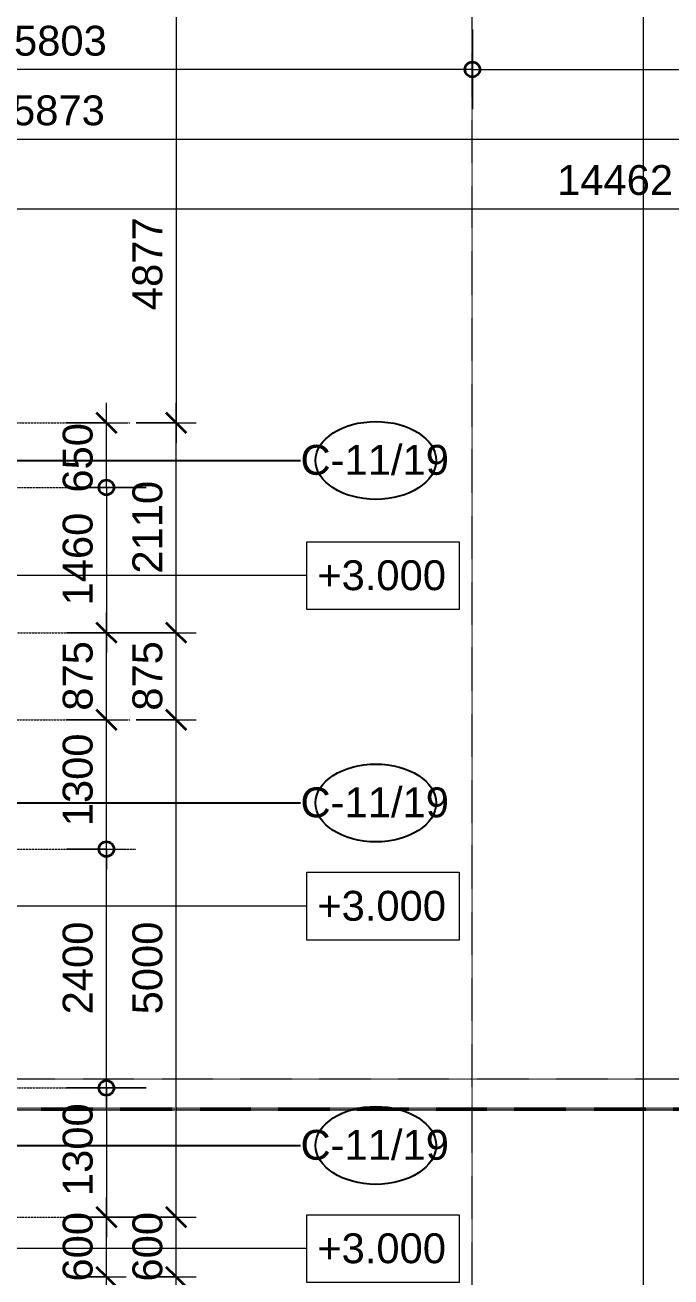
# Model space of a CAD drawing. Header units: millimetres. Extents: x -712454 to -640739, y -26917 to 7174.
# Drawn here: x -658534 to -652048, y -17783 to -5201 of the extents above; entities that cross this region are included whole.
import ezdxf

# ---------------------------------------------------------------- set-up
doc = ezdxf.new("R2010")
doc.units = ezdxf.units.MM
for name, pattern in [('DPA_Grid _ Level 100', [10, 5.5, -1.6, 1.3, -1.6]), ('DPA_Hidden 100', [7.2, 4.7, -2.5]), ('DPA_Hidden 50', [3, 2, -1])]:
    doc.linetypes.add(name, pattern=pattern)
for name, color, linetype, lineweight in [('A-ANNO-DIMS', 1, 'Continuous', 9), ('A-ANNO-DIMS-100', 1, 'Continuous', 9), ('A-ANNO-NOTE', 3, 'Continuous', 25), ('A-DETL', 1, 'Continuous', 70), ('G-ANNO-SECL', 3, 'Continuous', 9), ('G-ANNO-TEXT', 3, 'Continuous', 9), ('S-GRID', 251, 'Continuous', 9)]:
    doc.layers.add(name, color=color, linetype=linetype, lineweight=lineweight)
doc.styles.add('Arial_2', font='arial.ttf', dxfattribs={"height": 300})
doc.dimstyles.new('DPA-DIM-3_0_C-C', dxfattribs={"dimscale": 304.8, "dimtxt": 306.07782, "dimasz": 0.492126, "dimexe": 0.656168, "dimexo": 0.0625, "dimgap": 0.164042, "dimtad": 1, "dimdec": 0, "dimzin": 0, "dimdsep": 46, "dimtxsty": 'Arial_2', "dimblk1": 'DOTBLANK', "dimblk2": 'DOTBLANK', "dimsah": 1, "dimcen": 0.09, "dimdle": 0.656168, "dimadec": 8, "dimazin": 0, "dimtfac": 1, "dimtdec": 4, "dimtix": 1, "dimtmove": 0, "dimatfit": 3, "dimfxl": 1.312336, "dimfxlon": 1, "dimtvp": 1, "dimtolj": 1, "dimtzin": 0, "dimarcsym": 2})
doc.dimstyles.new('DPA-DIM-3_0_C-T', dxfattribs={"dimscale": 304.8, "dimtxt": 306.07782, "dimasz": 0.492126, "dimexe": 0.656168, "dimexo": 0.0625, "dimgap": 0.164042, "dimtad": 0, "dimjust": 2, "dimdec": 0, "dimzin": 0, "dimdsep": 46, "dimtxsty": 'Arial_2', "dimblk1": 'DOTBLANK', "dimblk2": 'OBLIQUE', "dimsah": 1, "dimcen": 0.09, "dimdle": 0.656168, "dimadec": 8, "dimazin": 0, "dimtfac": 1, "dimtdec": 4, "dimtix": 1, "dimtmove": 2, "dimatfit": 3, "dimfxl": 1.312336, "dimfxlon": 1, "dimtvp": 1, "dimtolj": 1, "dimtzin": 0, "dimarcsym": 2})
doc.dimstyles.new('DPA-DIM-3_0_T-T', dxfattribs={"dimscale": 304.8, "dimtxt": 306.07782, "dimasz": 0.656168, "dimexe": 0.656168, "dimexo": 0.0625, "dimgap": 0.164042, "dimtad": 1, "dimdec": 0, "dimzin": 0, "dimdsep": 46, "dimtxsty": 'Arial_2', "dimblk1": 'OBLIQUE', "dimblk2": 'OBLIQUE', "dimsah": 1, "dimcen": 0.09, "dimdle": 0.656168, "dimadec": 8, "dimazin": 0, "dimtfac": 1, "dimtdec": 4, "dimtix": 1, "dimtmove": 0, "dimatfit": 3, "dimfxl": 1.312336, "dimfxlon": 1, "dimtvp": 1, "dimtolj": 1, "dimtzin": 0, "dimarcsym": 2})

# ---------------------------------------------------------------- blocks, each defined once
blk = doc.blocks.new('DIMBLOCK36-4213-01 ENLARGED ENTRANCE 3 GROUND LEVEL - REFLECTED CEILING PLAN')
at = {"layer": 'A-ANNO-DIMS-100'}
for p, q in [((-657717, -16083), (-657717, -13283)), ((-658117, -13483), (-657517, -13483)), ((-657717, -13483), (-658117, -13483)), ((-658117, -15883), (-657517, -15883)), ((-657717, -15883), (-658117, -15883))]:
    blk.add_line(p, q, dxfattribs=at)
at = {"layer": 'A-ANNO-DIMS-100', "lineweight": 35}
for centre in [(-657717, -13483), (-657717, -15883)]:
    blk.add_circle(centre, 75, dxfattribs=at)
at = {"layer": 'A-ANNO-DIMS-100', "color": 0, "insert": (-658156, -15144), "char_height": 300, "width": 1107.53, "attachment_point": 1, "rotation": 90, "line_spacing_factor": 0.941778, "style": 'Arial_2'}
blk.add_mtext('2400', dxfattribs=at)
blk = doc.blocks.new('_DotBlank')
at = {"color": 0, "linetype": 'ByBlock', "lineweight": -2}
blk.add_line((-0.5, 0), (-1, 0), dxfattribs=at)
blk.add_circle((0, 0), 0.5, dxfattribs=at)
blk = doc.blocks.new('DIMBLOCK45-4213-01 ENLARGED ENTRANCE 3 GROUND LEVEL - REFLECTED CEILING PLAN')
at = {"layer": 'A-ANNO-DIMS-100'}
for p, q in [((-658117, -9848), (-657517, -9848)), ((-657717, -9848), (-658117, -9848)), ((-657717, -9848), (-658117, -9848)), ((-657717, -9848), (-657717, -10048)), ((-657717, -9848), (-657517, -9848))]:
    blk.add_line(p, q, dxfattribs=at)
at = {"layer": 'A-ANNO-DIMS-100', "lineweight": 35}
blk.add_circle((-657717, -9848), 75, dxfattribs=at)
blk = doc.blocks.new('_None')
blk = doc.blocks.new('_Oblique')
at = {"color": 0, "linetype": 'ByBlock', "lineweight": -2}
blk.add_line((-0.5, -0.5), (0.5, 0.5), dxfattribs=at)
blk = doc.blocks.new('DIMBLOCK46-4213-01 ENLARGED ENTRANCE 3 GROUND LEVEL - REFLECTED CEILING PLAN')
at = {"layer": 'A-ANNO-DIMS-100'}
for p, q in [((-657717, -9848), (-657717, -8998)), ((-658117, -9198), (-657517, -9198)), ((-657717, -9198), (-658117, -9198)), ((-658117, -9848), (-657517, -9848)), ((-657717, -9848), (-658117, -9848))]:
    blk.add_line(p, q, dxfattribs=at)
at = {"layer": 'A-ANNO-DIMS-100', "lineweight": 35}
for q in [(-657817, -9098), (-657617, -9298)]:
    blk.add_line((-657717, -9198), q, dxfattribs=at)
at = {"layer": 'A-ANNO-DIMS-100', "color": 0, "insert": (-658156, -9900), "char_height": 300, "width": 830.65, "attachment_point": 1, "rotation": 90, "line_spacing_factor": 0.941778, "style": 'Arial_2'}
blk.add_mtext('650', dxfattribs=at)
blk = doc.blocks.new('DIMBLOCK47-4213-01 ENLARGED ENTRANCE 3 GROUND LEVEL - REFLECTED CEILING PLAN')
at = {"layer": 'A-ANNO-DIMS-100'}
for p, q in [((-658117, -13483), (-657517, -13483)), ((-657717, -13483), (-658117, -13483)), ((-657717, -13483), (-658117, -13483)), ((-657717, -13483), (-657717, -13683)), ((-657717, -13483), (-657517, -13483))]:
    blk.add_line(p, q, dxfattribs=at)
at = {"layer": 'A-ANNO-DIMS-100', "lineweight": 35}
blk.add_circle((-657717, -13483), 75, dxfattribs=at)
blk = doc.blocks.new('DIMBLOCK48-4213-01 ENLARGED ENTRANCE 3 GROUND LEVEL - REFLECTED CEILING PLAN')
at = {"layer": 'A-ANNO-DIMS-100'}
for p, q in [((-657717, -13483), (-657717, -11983)), ((-658117, -12183), (-657517, -12183)), ((-657717, -12183), (-658117, -12183)), ((-658117, -13483), (-657517, -13483)), ((-657717, -13483), (-658117, -13483))]:
    blk.add_line(p, q, dxfattribs=at)
at = {"layer": 'A-ANNO-DIMS-100', "lineweight": 35}
for q in [(-657817, -12083), (-657617, -12283)]:
    blk.add_line((-657717, -12183), q, dxfattribs=at)
at = {"layer": 'A-ANNO-DIMS-100', "color": 0, "insert": (-658156, -13253), "char_height": 300, "width": 1107.53, "attachment_point": 1, "rotation": 90, "line_spacing_factor": 0.941778, "style": 'Arial_2'}
blk.add_mtext('1300', dxfattribs=at)
blk = doc.blocks.new('DIMBLOCK49-4213-01 ENLARGED ENTRANCE 3 GROUND LEVEL - REFLECTED CEILING PLAN')
at = {"layer": 'A-ANNO-DIMS-100'}
for p, q in [((-657717, -15883), (-657717, -15683)), ((-657317, -15883), (-657917, -15883)), ((-657717, -15883), (-657917, -15883)), ((-657717, -15883), (-657317, -15883)), ((-657717, -15883), (-657317, -15883))]:
    blk.add_line(p, q, dxfattribs=at)
at = {"layer": 'A-ANNO-DIMS-100', "lineweight": 35}
blk.add_circle((-657717, -15883), 75, dxfattribs=at)
blk = doc.blocks.new('DIMBLOCK50-4213-01 ENLARGED ENTRANCE 3 GROUND LEVEL - REFLECTED CEILING PLAN')
at = {"layer": 'A-ANNO-DIMS-100'}
for p, q in [((-657317, -15883), (-657917, -15883)), ((-657717, -15883), (-657717, -17383)), ((-657717, -15883), (-657317, -15883)), ((-657317, -17183), (-657917, -17183)), ((-657717, -17183), (-657317, -17183))]:
    blk.add_line(p, q, dxfattribs=at)
at = {"layer": 'A-ANNO-DIMS-100', "lineweight": 35}
for q in [(-657817, -17083), (-657617, -17283)]:
    blk.add_line((-657717, -17183), q, dxfattribs=at)
at = {"layer": 'A-ANNO-DIMS-100', "color": 0, "insert": (-658156, -16970), "char_height": 300, "width": 1107.53, "attachment_point": 1, "rotation": 90, "line_spacing_factor": 0.941778, "style": 'Arial_2'}
blk.add_mtext('1300', dxfattribs=at)
blk = doc.blocks.new('DIMBLOCK52-4213-01 ENLARGED ENTRANCE 3 GROUND LEVEL - REFLECTED CEILING PLAN')
at = {"layer": 'A-ANNO-DIMS-100'}
for p, q in [((-657717, -18883), (-657717, -17583)), ((-658117, -17783), (-657517, -17783)), ((-657717, -17783), (-658117, -17783)), ((-658117, -18883), (-657517, -18883)), ((-657717, -18883), (-658117, -18883))]:
    blk.add_line(p, q, dxfattribs=at)
at = {"layer": 'A-ANNO-DIMS-100', "lineweight": 35}
for q in [(-657817, -17683), (-657617, -17883)]:
    blk.add_line((-657717, -17783), q, dxfattribs=at)
at = {"layer": 'A-ANNO-DIMS-100', "color": 0, "insert": (-658156, -18902), "char_height": 300, "width": 1107.53, "attachment_point": 1, "rotation": 90, "line_spacing_factor": 0.941778, "style": 'Arial_2'}
blk.add_mtext('1100', dxfattribs=at)
blk = doc.blocks.new('DIMBLOCK55-4213-01 ENLARGED ENTRANCE 3 GROUND LEVEL - REFLECTED CEILING PLAN')
at = {"layer": 'A-ANNO-DIMS-100'}
for p, q in [((-657717, -9848), (-657717, -9648)), ((-657317, -9848), (-657917, -9848)), ((-657717, -9848), (-657917, -9848)), ((-657717, -9848), (-657317, -9848)), ((-657717, -9848), (-657317, -9848))]:
    blk.add_line(p, q, dxfattribs=at)
at = {"layer": 'A-ANNO-DIMS-100', "lineweight": 35}
blk.add_circle((-657717, -9848), 75, dxfattribs=at)
blk = doc.blocks.new('DIMBLOCK56-4213-01 ENLARGED ENTRANCE 3 GROUND LEVEL - REFLECTED CEILING PLAN')
at = {"layer": 'A-ANNO-DIMS-100'}
for p, q in [((-657317, -9848), (-657917, -9848)), ((-657717, -9848), (-657717, -11508)), ((-657717, -9848), (-657317, -9848)), ((-657317, -11308), (-657917, -11308)), ((-657717, -11308), (-657317, -11308))]:
    blk.add_line(p, q, dxfattribs=at)
at = {"layer": 'A-ANNO-DIMS-100', "lineweight": 35}
for q in [(-657817, -11208), (-657617, -11408)]:
    blk.add_line((-657717, -11308), q, dxfattribs=at)
at = {"layer": 'A-ANNO-DIMS-100', "color": 0, "insert": (-658156, -11034), "char_height": 300, "width": 1107.53, "attachment_point": 1, "rotation": 90, "line_spacing_factor": 0.941778, "style": 'Arial_2'}
blk.add_mtext('1460', dxfattribs=at)
blk = doc.blocks.new('DIMBLOCK57-4213-01 ENLARGED ENTRANCE 3 GROUND LEVEL - REFLECTED CEILING PLAN')
at = {"layer": 'A-ANNO-DIMS-100'}
for p, q in [((-657717, -12383), (-657717, -11108)), ((-658117, -11308), (-657517, -11308)), ((-657717, -11308), (-658117, -11308)), ((-658117, -12183), (-657517, -12183)), ((-657717, -12183), (-658117, -12183))]:
    blk.add_line(p, q, dxfattribs=at)
at = {"layer": 'A-ANNO-DIMS-100', "lineweight": 35}
for p, q in [((-657717, -11308), (-657817, -11208)), ((-657717, -11308), (-657617, -11408)), ((-657717, -12183), (-657817, -12083)), ((-657717, -12183), (-657617, -12283))]:
    blk.add_line(p, q, dxfattribs=at)
at = {"layer": 'A-ANNO-DIMS-100', "color": 0, "insert": (-658156, -12092), "char_height": 300, "width": 830.65, "attachment_point": 1, "rotation": 90, "line_spacing_factor": 0.941778, "style": 'Arial_2'}
blk.add_mtext('875', dxfattribs=at)
blk = doc.blocks.new('DIMBLOCK58-4213-01 ENLARGED ENTRANCE 3 GROUND LEVEL - REFLECTED CEILING PLAN')
at = {"layer": 'A-ANNO-DIMS-100'}
for p, q in [((-657717, -17983), (-657717, -16983)), ((-658117, -17183), (-657517, -17183)), ((-657717, -17183), (-658117, -17183)), ((-658117, -17783), (-657517, -17783)), ((-657717, -17783), (-658117, -17783))]:
    blk.add_line(p, q, dxfattribs=at)
at = {"layer": 'A-ANNO-DIMS-100', "lineweight": 35}
for p, q in [((-657717, -17183), (-657817, -17083)), ((-657717, -17183), (-657617, -17283)), ((-657717, -17783), (-657817, -17683)), ((-657717, -17783), (-657617, -17883))]:
    blk.add_line(p, q, dxfattribs=at)
at = {"layer": 'A-ANNO-DIMS-100', "color": 0, "insert": (-658156, -17829), "char_height": 300, "width": 830.65, "attachment_point": 1, "rotation": 90, "line_spacing_factor": 0.941778, "style": 'Arial_2'}
blk.add_mtext('600', dxfattribs=at)
blk = doc.blocks.new('Ceiling Tags - Ceiling Tags-9510765-4213-01 ENLARGED ENTRANCE 3 GROUND LEVEL - REFLECTED CEILING PLAN')
at = {"layer": 'A-ANNO-NOTE'}
blk.add_ellipse((0, 0), major_axis=(6.05, 0), ratio=0.646436, dxfattribs=at)
blk = doc.blocks.new('DIMBLOCK106-4213-01 ENLARGED ENTRANCE 3 GROUND LEVEL - REFLECTED CEILING PLAN')
at = {"layer": 'A-ANNO-DIMS-100'}
for p, q in [((-657017, -11508), (-657017, -8998)), ((-657417, -9198), (-656817, -9198)), ((-657017, -9198), (-657417, -9198)), ((-657417, -11308), (-656817, -11308)), ((-657017, -11308), (-657417, -11308))]:
    blk.add_line(p, q, dxfattribs=at)
at = {"layer": 'A-ANNO-DIMS-100', "lineweight": 35}
for p, q in [((-657017, -9198), (-657117, -9098)), ((-657017, -9198), (-656917, -9298)), ((-657017, -11308), (-657117, -11208)), ((-657017, -11308), (-656917, -11408))]:
    blk.add_line(p, q, dxfattribs=at)
at = {"layer": 'A-ANNO-DIMS-100', "color": 0, "insert": (-657456, -10714), "char_height": 300, "width": 1107.53, "attachment_point": 1, "rotation": 90, "line_spacing_factor": 0.941778, "style": 'Arial_2'}
blk.add_mtext('2110', dxfattribs=at)
blk = doc.blocks.new('DIMBLOCK107-4213-01 ENLARGED ENTRANCE 3 GROUND LEVEL - REFLECTED CEILING PLAN')
at = {"layer": 'A-ANNO-DIMS-100'}
for p, q in [((-657017, -12383), (-657017, -11108)), ((-657417, -11308), (-656817, -11308)), ((-657017, -11308), (-657417, -11308)), ((-657417, -12183), (-656817, -12183)), ((-657017, -12183), (-657417, -12183))]:
    blk.add_line(p, q, dxfattribs=at)
at = {"layer": 'A-ANNO-DIMS-100', "lineweight": 35}
for p, q in [((-657017, -11308), (-657117, -11208)), ((-657017, -11308), (-656917, -11408)), ((-657017, -12183), (-657117, -12083)), ((-657017, -12183), (-656917, -12283))]:
    blk.add_line(p, q, dxfattribs=at)
at = {"layer": 'A-ANNO-DIMS-100', "color": 0, "insert": (-657456, -12092), "char_height": 300, "width": 830.65, "attachment_point": 1, "rotation": 90, "line_spacing_factor": 0.941778, "style": 'Arial_2'}
blk.add_mtext('875', dxfattribs=at)
blk = doc.blocks.new('DIMBLOCK108-4213-01 ENLARGED ENTRANCE 3 GROUND LEVEL - REFLECTED CEILING PLAN')
at = {"layer": 'A-ANNO-DIMS-100'}
for p, q in [((-657017, -17383), (-657017, -11983)), ((-657417, -12183), (-656817, -12183)), ((-657017, -12183), (-657417, -12183)), ((-657417, -17183), (-656817, -17183)), ((-657017, -17183), (-657417, -17183))]:
    blk.add_line(p, q, dxfattribs=at)
at = {"layer": 'A-ANNO-DIMS-100', "lineweight": 35}
for p, q in [((-657017, -12183), (-657117, -12083)), ((-657017, -12183), (-656917, -12283)), ((-657017, -17183), (-657117, -17083)), ((-657017, -17183), (-656917, -17283))]:
    blk.add_line(p, q, dxfattribs=at)
at = {"layer": 'A-ANNO-DIMS-100', "color": 0, "insert": (-657456, -15144), "char_height": 300, "width": 1107.53, "attachment_point": 1, "rotation": 90, "line_spacing_factor": 0.941778, "style": 'Arial_2'}
blk.add_mtext('5000', dxfattribs=at)
blk = doc.blocks.new('DIMBLOCK109-4213-01 ENLARGED ENTRANCE 3 GROUND LEVEL - REFLECTED CEILING PLAN')
at = {"layer": 'A-ANNO-DIMS-100'}
for p, q in [((-657017, -17983), (-657017, -16983)), ((-657417, -17183), (-656817, -17183)), ((-657017, -17183), (-657417, -17183)), ((-657417, -17783), (-656817, -17783)), ((-657017, -17783), (-657417, -17783))]:
    blk.add_line(p, q, dxfattribs=at)
at = {"layer": 'A-ANNO-DIMS-100', "lineweight": 35}
for p, q in [((-657017, -17183), (-657117, -17083)), ((-657017, -17183), (-656917, -17283)), ((-657017, -17783), (-657117, -17683)), ((-657017, -17783), (-656917, -17883))]:
    blk.add_line(p, q, dxfattribs=at)
at = {"layer": 'A-ANNO-DIMS-100', "color": 0, "insert": (-657456, -17829), "char_height": 300, "width": 830.65, "attachment_point": 1, "rotation": 90, "line_spacing_factor": 0.941778, "style": 'Arial_2'}
blk.add_mtext('600', dxfattribs=at)
blk = doc.blocks.new('DIMBLOCK111-4213-01 ENLARGED ENTRANCE 3 GROUND LEVEL - REFLECTED CEILING PLAN')
at = {"layer": 'A-ANNO-DIMS-100'}
for p, q in [((-657017, -20123), (-657017, -17583)), ((-657417, -17783), (-656817, -17783)), ((-657017, -17783), (-657417, -17783)), ((-657417, -20123), (-656817, -20123)), ((-657017, -20123), (-657417, -20123))]:
    blk.add_line(p, q, dxfattribs=at)
at = {"layer": 'A-ANNO-DIMS-100', "lineweight": 35}
for p, q in [((-657017, -17783), (-657117, -17683)), ((-657017, -17783), (-656917, -17883)), ((-657017, -20123), (-657117, -20023)), ((-657017, -20123), (-656917, -20223))]:
    blk.add_line(p, q, dxfattribs=at)
at = {"layer": 'A-ANNO-DIMS-100', "color": 0, "insert": (-657456, -19414), "char_height": 300, "width": 1107.53, "attachment_point": 1, "rotation": 90, "line_spacing_factor": 0.941778, "style": 'Arial_2'}
blk.add_mtext('2340', dxfattribs=at)
blk = doc.blocks.new('DIMBLOCK113-4213-01 ENLARGED ENTRANCE 3 GROUND LEVEL - REFLECTED CEILING PLAN')
at = {"layer": 'A-ANNO-DIMS-100'}
for p, q in [((-656617, -4321), (-657217, -4321)), ((-657017, -4321), (-657017, -9398)), ((-657017, -4321), (-656617, -4321)), ((-657417, -9198), (-656817, -9198)), ((-657017, -9198), (-657417, -9198))]:
    blk.add_line(p, q, dxfattribs=at)
at = {"layer": 'A-ANNO-DIMS-100', "lineweight": 35}
for q in [(-657117, -9098), (-656917, -9298)]:
    blk.add_line((-657017, -9198), q, dxfattribs=at)
at = {"layer": 'A-ANNO-DIMS-100', "color": 0, "insert": (-657456, -8066), "char_height": 300, "width": 1107.53, "attachment_point": 1, "rotation": 90, "line_spacing_factor": 0.941778, "style": 'Arial_2'}
blk.add_mtext('4877', dxfattribs=at)
blk = doc.blocks.new('DIMBLOCK132-4213-01 ENLARGED ENTRANCE 3 GROUND LEVEL - REFLECTED CEILING PLAN')
at = {"layer": 'A-ANNO-DIMS-100'}
for p, q in [((-671257, -5947), (-671257, -6547)), ((-671257, -6347), (-671257, -5947)), ((-645384, -5947), (-645384, -6547)), ((-645384, -6347), (-645384, -5947)), ((-671457, -6347), (-645184, -6347))]:
    blk.add_line(p, q, dxfattribs=at)
at = {"layer": 'A-ANNO-DIMS-100', "lineweight": 35}
for p, q in [((-671257, -6347), (-671157, -6247)), ((-645384, -6347), (-645284, -6247)), ((-671257, -6347), (-671357, -6447)), ((-645384, -6347), (-645484, -6447))]:
    blk.add_line(p, q, dxfattribs=at)
at = {"layer": 'A-ANNO-DIMS-100', "color": 0, "insert": (-658898, -5908), "char_height": 300, "width": 1384.41, "attachment_point": 1, "line_spacing_factor": 0.941778, "style": 'Arial_2'}
blk.add_mtext('25873', dxfattribs=at)
blk = doc.blocks.new('DIMBLOCK134-4213-01 ENLARGED ENTRANCE 3 GROUND LEVEL - REFLECTED CEILING PLAN')
at = {"layer": 'A-ANNO-DIMS-100'}
for p, q in [((-659846, -6647), (-659846, -7247)), ((-659846, -7047), (-659846, -6647)), ((-645384, -6647), (-645384, -7247)), ((-645384, -7047), (-645384, -6647)), ((-659846, -7047), (-645184, -7047))]:
    blk.add_line(p, q, dxfattribs=at)
at = {"layer": 'A-ANNO-DIMS-100', "lineweight": 35}
for p, q in [((-659846, -7047), (-659746, -6947)), ((-645384, -7047), (-645284, -6947)), ((-659846, -7047), (-659946, -7147)), ((-645384, -7047), (-645484, -7147))]:
    blk.add_line(p, q, dxfattribs=at)
at = {"layer": 'A-ANNO-DIMS-100', "color": 0, "insert": (-653192, -6608), "char_height": 300, "width": 1384.41, "attachment_point": 1, "line_spacing_factor": 0.941778, "style": 'Arial_2'}
blk.add_mtext('14462', dxfattribs=at)
blk = doc.blocks.new('DIMBLOCK135-4213-01 ENLARGED ENTRANCE 3 GROUND LEVEL - REFLECTED CEILING PLAN')
at = {"layer": 'A-ANNO-DIMS-100'}
for p, q in [((-654042, -6047), (-654042, -5447)), ((-654042, -5647), (-654042, -5447)), ((-654042, -5647), (-653842, -5647)), ((-654042, -5647), (-654042, -6047)), ((-654042, -5647), (-654042, -6047))]:
    blk.add_line(p, q, dxfattribs=at)
at = {"layer": 'A-ANNO-DIMS-100', "lineweight": 35}
blk.add_circle((-654042, -5647), 75, dxfattribs=at)
blk = doc.blocks.new('DIMBLOCK136-4213-01 ENLARGED ENTRANCE 3 GROUND LEVEL - REFLECTED CEILING PLAN')
at = {"layer": 'A-ANNO-DIMS-100'}
for p, q in [((-659846, -6047), (-659846, -5447)), ((-654042, -6047), (-654042, -5447)), ((-654042, -5647), (-660046, -5647)), ((-659846, -5647), (-659846, -6047)), ((-654042, -5647), (-654042, -6047))]:
    blk.add_line(p, q, dxfattribs=at)
at = {"layer": 'A-ANNO-DIMS-100', "lineweight": 35}
for q in [(-659946, -5747), (-659746, -5547)]:
    blk.add_line((-659846, -5647), q, dxfattribs=at)
at = {"layer": 'A-ANNO-DIMS-100', "color": 0, "insert": (-658645, -5208), "char_height": 300, "width": 1107.53, "attachment_point": 1, "line_spacing_factor": 0.941778, "style": 'Arial_2'}
blk.add_mtext('5803', dxfattribs=at)
blk = doc.blocks.new('DIMBLOCK137-4213-01 ENLARGED ENTRANCE 3 GROUND LEVEL - REFLECTED CEILING PLAN')
at = {"layer": 'A-ANNO-DIMS-100'}
for p, q in [((-654042, -5247), (-654042, -5847)), ((-654042, -5647), (-654042, -5247)), ((-654042, -5647), (-654042, -5247)), ((-654042, -5647), (-654242, -5647)), ((-654042, -5647), (-654042, -5847))]:
    blk.add_line(p, q, dxfattribs=at)
at = {"layer": 'A-ANNO-DIMS-100', "lineweight": 35}
blk.add_circle((-654042, -5647), 75, dxfattribs=at)
blk = doc.blocks.new('DIMBLOCK138-4213-01 ENLARGED ENTRANCE 3 GROUND LEVEL - REFLECTED CEILING PLAN')
at = {"layer": 'A-ANNO-DIMS-100'}
for p, q in [((-654042, -5247), (-654042, -5847)), ((-654042, -5647), (-654042, -5247)), ((-645384, -5247), (-645384, -5847)), ((-645384, -5647), (-645384, -5247)), ((-654042, -5647), (-645184, -5647))]:
    blk.add_line(p, q, dxfattribs=at)
at = {"layer": 'A-ANNO-DIMS-100', "lineweight": 35}
for q in [(-645484, -5747), (-645284, -5547)]:
    blk.add_line((-645384, -5647), q, dxfattribs=at)
at = {"layer": 'A-ANNO-DIMS-100', "color": 0, "insert": (-650815, -5208), "char_height": 300, "width": 1107.53, "attachment_point": 1, "line_spacing_factor": 0.941778, "style": 'Arial_2'}
blk.add_mtext('8658', dxfattribs=at)

msp = doc.modelspace()

# ---------------------------------------------------------------- linework, layer by layer
at = {"layer": 'A-ANNO-NOTE'}
for p, q in [((-673225.8, -9576.9), (-655767.9, -9576.9)), ((-665990.1, -13019), (-655767.9, -13019)), ((-660382.9, -16461.2), (-655767.9, -16461.2))]:
    msp.add_line(p, q, dxfattribs=at)
at = {"layer": 'A-DETL', "linetype": 'DPA_Hidden 100', "lineweight": 9}
msp.add_line((-652322.4, -20033), (-652322.4, 2544.8), dxfattribs=at)
at = {"layer": 'A-DETL', "color": 8, "linetype": 'DPA_Hidden 50', "lineweight": 9}
for p, q in [((-682132.4, -9198), (-657482.4, -9198)), ((-682082.4, -9848), (-657482.4, -9848)), ((-663690.2, -11308), (-657690.2, -11308)), ((-663871.1, -12183), (-657482.4, -12183)), ((-681822.4, -13482.9), (-657422.4, -13482.9)), ((-681722.4, -15882.9), (-657422.4, -15882.9)), ((-660757.4, -17183), (-657422.4, -17183))]:
    msp.add_line(p, q, dxfattribs=at)
at = {"layer": 'G-ANNO-SECL', "linetype": 'DPA_Grid _ Level 100', "lineweight": 50}
msp.add_line((-705313.9, -16095.1), (-649684.4, -16095.1), dxfattribs=at)
at = {"layer": 'G-ANNO-TEXT', "color": 50}
for p, q in [((-673197.3, -10730.3), (-655703.3, -10730.3)), ((-662620.4, -14052.4), (-655703.3, -14052.4)), ((-660480.1, -17494.7), (-655703.3, -17494.7))]:
    msp.add_line(p, q, dxfattribs=at)
at = {"layer": 'G-ANNO-TEXT', "color": 50, "flags": 128}
for points in [[(-655703.3, -10393.4), (-654173.9, -10393.4), (-654173.9, -11075.8), (-655703.3, -11075.8)], [(-655703.3, -13715.6), (-654173.9, -13715.6), (-654173.9, -14398), (-655703.3, -14398)], [(-655703.3, -17157.8), (-654173.9, -17157.8), (-654173.9, -17840.2), (-655703.3, -17840.2)]]:
    msp.add_lwpolyline(points, close=True, dxfattribs=at)
at = {"layer": 'S-GRID', "linetype": 'DPA_Grid _ Level 100'}
for p, q in [((-654042.4, -26917.1), (-654042.4, 4761.8)), ((-641560, -15796), (-711553.5, -15796))]:
    msp.add_line(p, q, dxfattribs=at)

# ---------------------------------------------------------------- block references
at = {"layer": 'A-ANNO-NOTE', "xscale": 100, "yscale": 100, "zscale": 100}
for p in [(-655011.5, -9576.9), (-655011.5, -13019), (-655011.5, -16461.2)]:
    msp.add_blockref('Ceiling Tags - Ceiling Tags-9510765-4213-01 ENLARGED ENTRANCE 3 GROUND LEVEL - REFLECTED CEILING PLAN', p, dxfattribs=at)

# ---------------------------------------------------------------- texts
at = {"layer": 'A-ANNO-NOTE', "lineweight": 9, "char_height": 300, "width": 1835.864, "attachment_point": 1, "style": 'Arial_2'}
for insert in [(-655767.9, -9420.6), (-655767.9, -12862.8), (-655767.9, -16305)]:
    msp.add_mtext('C-11/19', dxfattribs=dict(at, insert=insert))
at = {"layer": 'G-ANNO-TEXT', "color": 7, "char_height": 300, "width": 1595.358, "attachment_point": 1, "style": 'Arial_2'}
for insert in [(-655600.1, -10580.3), (-655600.1, -13902.4), (-655600.1, -17344.7)]:
    msp.add_mtext('+3.000', dxfattribs=dict(at, insert=insert))

# ---------------------------------------------------------------- dimensions: what is measured, and where the dimension line sits
at = {"layer": 'A-ANNO-DIMS'}
for base, p1, p2, override, picture, middle in [((-657016.7, -9198), (-656616.7, -4321), (-657416.7, -9198), {"dimpost": '<>', "dimfxl": 4942.176773}, 'DIMBLOCK113-4213-01 ENLARGED ENTRANCE 3 GROUND LEVEL - REFLECTED CEILING PLAN', (-657256.2, -7511.8)), ((-657716.7, -9198), (-658116.7, -9848), (-658116.7, -9198), {"dimpost": '<>', "dimfxl": 650.026405}, 'DIMBLOCK46-4213-01 ENLARGED ENTRANCE 3 GROUND LEVEL - REFLECTED CEILING PLAN', (-657956.2, -9484.9)), ((-657716.7, -11308), (-657316.7, -9848), (-657316.7, -11308), {"dimpost": '<>', "dimfxl": 1459.948753}, 'DIMBLOCK56-4213-01 ENLARGED ENTRANCE 3 GROUND LEVEL - REFLECTED CEILING PLAN', (-657956.2, -10480.6)), ((-657716.7, -12183), (-658116.7, -13482.9), (-658116.7, -12183), {"dimpost": '<>', "dimfxl": 1299.988165}, 'DIMBLOCK48-4213-01 ENLARGED ENTRANCE 3 GROUND LEVEL - REFLECTED CEILING PLAN', (-657956.2, -12699.7)), ((-657716.7, -17183), (-657316.7, -15882.9), (-657316.7, -17183), {"dimpost": '<>', "dimfxl": 1300.032983}, 'DIMBLOCK50-4213-01 ENLARGED ENTRANCE 3 GROUND LEVEL - REFLECTED CEILING PLAN', (-657956.2, -16416.6)), ((-657716.7, -17783), (-658116.7, -18883), (-658116.7, -17783), {"dimpost": '<>', "dimfxl": 1099.978857}, 'DIMBLOCK52-4213-01 ENLARGED ENTRANCE 3 GROUND LEVEL - REFLECTED CEILING PLAN', (-657956.2, -18348.2))]:
    dim = msp.add_linear_dim(base=base, p1=p1, p2=p2, angle=90, dimstyle='DPA-DIM-3_0_C-T', override=override, dxfattribs=at)
    dim.commit()
    dim.dimension.update_dxf_attribs({"geometry": picture, "text_midpoint": middle, "dimtype": 160, "text_rotation": 90})
for base, p1, p2, override, picture, middle in [((-659845.8, -5647.2), (-654042.4, -6047.2), (-659845.8, -6047.2), {"dimpost": '<>', "dimfxl": 5803.402135}, 'DIMBLOCK136-4213-01 ENLARGED ENTRANCE 3 GROUND LEVEL - REFLECTED CEILING PLAN', (-658091, -5407.7)), ((-645384.3, -5647.2), (-654042.4, -5247.2), (-645384.3, -5247.2), {"dimpost": '<>', "dimfxl": 8658.108351}, 'DIMBLOCK138-4213-01 ENLARGED ENTRANCE 3 GROUND LEVEL - REFLECTED CEILING PLAN', (-650261.2, -5407.7))]:
    dim = msp.add_linear_dim(base=base, p1=p1, p2=p2, dimstyle='DPA-DIM-3_0_C-T', override=override, dxfattribs=at)
    dim.commit()
    dim.dimension.update_dxf_attribs({"geometry": picture, "text_midpoint": middle, "dimtype": 160})
for p1, p2, picture in [((-654042.4, -5505.8), (-654042.4, -5505.8), 'DIMBLOCK137-4213-01 ENLARGED ENTRANCE 3 GROUND LEVEL - REFLECTED CEILING PLAN'), ((-654042.4, -5788.6), (-654042.4, -5788.6), 'DIMBLOCK135-4213-01 ENLARGED ENTRANCE 3 GROUND LEVEL - REFLECTED CEILING PLAN')]:
    dim = msp.add_linear_dim(base=(-654042.4, -5647.2), p1=p1, p2=p2, text=' ', dimstyle='DPA-DIM-3_0_C-T', override={"dimpost": '<>', "dimblk": 'None', "dimse1": 1, "dimse2": 1, "dimsd1": 1, "dimsd2": 1, "dimfxl": 0}, dxfattribs=at)
    dim.commit()
    dim.dimension.update_dxf_attribs({"geometry": picture, "text_midpoint": (-654042.4, -5647.2)})
for base, p1, p2, override, picture, middle in [((-645384.3, -6347.2), (-671257.4, -5947.2), (-645384.3, -5947.2), {"dimpost": '<>', "dimfxl": 25873.108351}, 'DIMBLOCK132-4213-01 ENLARGED ENTRANCE 3 GROUND LEVEL - REFLECTED CEILING PLAN', (-658320.8, -6143.9)), ((-645384.2655, -7047.2066), (-659845.776, -6647.2066), (-645384.2655, -6647.2066), {"dimpost": '<>', "dimfxl": 14461.510485}, 'DIMBLOCK134-4213-01 ENLARGED ENTRANCE 3 GROUND LEVEL - REFLECTED CEILING PLAN', (-652615.0208, -6844.0347))]:
    dim = msp.add_linear_dim(base=base, p1=p1, p2=p2, dimstyle='DPA-DIM-3_0_T-T', override=override, dxfattribs=at)
    dim.commit()
    dim.dimension.update_dxf_attribs({"geometry": picture, "text_midpoint": middle})
for base, p1, p2, dimstyle, override, picture, middle in [((-657016.7, -9198), (-657416.7, -11308), (-657416.7, -9198), 'DPA-DIM-3_0_T-T', {"dimpost": '<>', "dimfxl": 2109.975158}, 'DIMBLOCK106-4213-01 ENLARGED ENTRANCE 3 GROUND LEVEL - REFLECTED CEILING PLAN', (-657219.9, -10253)), ((-657716.7, -11308), (-658116.7, -12183), (-658116.7, -11308), 'DPA-DIM-3_0_T-T', {"dimpost": '<>', "dimfxl": 874.999995}, 'DIMBLOCK57-4213-01 ENLARGED ENTRANCE 3 GROUND LEVEL - REFLECTED CEILING PLAN', (-657919.9, -11745.5)), ((-657016.7, -11308), (-657416.7, -12183), (-657416.7, -11308), 'DPA-DIM-3_0_T-T', {"dimpost": '<>', "dimfxl": 874.999995}, 'DIMBLOCK107-4213-01 ENLARGED ENTRANCE 3 GROUND LEVEL - REFLECTED CEILING PLAN', (-657219.9, -11745.5)), ((-657016.7, -12183), (-657416.7, -17183), (-657416.7, -12183), 'DPA-DIM-3_0_T-T', {"dimpost": '<>', "dimfxl": 5000.021149}, 'DIMBLOCK108-4213-01 ENLARGED ENTRANCE 3 GROUND LEVEL - REFLECTED CEILING PLAN', (-657219.9, -14683)), ((-657716.7, -13482.9), (-658116.7, -15882.9), (-658116.7, -13482.9), 'DPA-DIM-3_0_C-C', {"dimpost": '<>', "dimfxl": 2400}, 'DIMBLOCK36-4213-01 ENLARGED ENTRANCE 3 GROUND LEVEL - REFLECTED CEILING PLAN', (-657919.9, -14682.9)), ((-657716.7, -17183), (-658116.7, -17783), (-658116.7, -17183), 'DPA-DIM-3_0_T-T', {"dimpost": '<>', "dimfxl": 600}, 'DIMBLOCK58-4213-01 ENLARGED ENTRANCE 3 GROUND LEVEL - REFLECTED CEILING PLAN', (-657919.9, -17483)), ((-657016.7, -17183), (-657416.7, -17783), (-657416.7, -17183), 'DPA-DIM-3_0_T-T', {"dimpost": '<>', "dimfxl": 600}, 'DIMBLOCK109-4213-01 ENLARGED ENTRANCE 3 GROUND LEVEL - REFLECTED CEILING PLAN', (-657219.9, -17483)), ((-657016.7, -17783), (-657416.7, -20123), (-657416.7, -17783), 'DPA-DIM-3_0_T-T', {"dimpost": '<>', "dimfxl": 2339.978857}, 'DIMBLOCK111-4213-01 ENLARGED ENTRANCE 3 GROUND LEVEL - REFLECTED CEILING PLAN', (-657220, -18953))]:
    dim = msp.add_linear_dim(base=base, p1=p1, p2=p2, angle=90, dimstyle=dimstyle, override=override, dxfattribs=at)
    dim.commit()
    dim.dimension.update_dxf_attribs({"geometry": picture, "text_midpoint": middle})
for base, p1, p2, picture, middle in [((-657716.7, -9848), (-657575.3, -9848), (-657575.3, -9848), 'DIMBLOCK55-4213-01 ENLARGED ENTRANCE 3 GROUND LEVEL - REFLECTED CEILING PLAN', (-657716.7, -9848)), ((-657716.7, -9848), (-657858.1, -9848), (-657858.1, -9848), 'DIMBLOCK45-4213-01 ENLARGED ENTRANCE 3 GROUND LEVEL - REFLECTED CEILING PLAN', (-657716.7, -9848)), ((-657716.7, -13482.9), (-657858.1, -13482.9), (-657858.1, -13482.9), 'DIMBLOCK47-4213-01 ENLARGED ENTRANCE 3 GROUND LEVEL - REFLECTED CEILING PLAN', (-657716.7, -13482.9)), ((-657716.7, -15882.9), (-657575.3, -15882.9), (-657575.3, -15882.9), 'DIMBLOCK49-4213-01 ENLARGED ENTRANCE 3 GROUND LEVEL - REFLECTED CEILING PLAN', (-657716.7, -15882.9))]:
    dim = msp.add_linear_dim(base=base, p1=p1, p2=p2, angle=90, text=' ', dimstyle='DPA-DIM-3_0_C-T', override={"dimpost": '<>', "dimblk": 'None', "dimse1": 1, "dimse2": 1, "dimsd1": 1, "dimsd2": 1, "dimfxl": 0}, dxfattribs=at)
    dim.commit()
    dim.dimension.update_dxf_attribs({"geometry": picture, "text_midpoint": middle})

doc.saveas('drawing.dxf')
